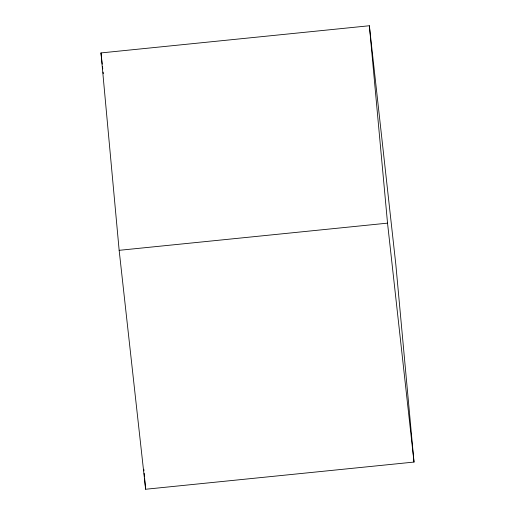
<?xml version="1.0" encoding="UTF-8"?>
<svg xmlns="http://www.w3.org/2000/svg" width="515" height="515" viewBox="0 0 515 515"><rect width="100%" height="100%" fill="white"/><g stroke="black" fill="none" stroke-linecap="round" stroke-linejoin="round"><path stroke-width="0.77" d="M100.985 52.929L369.364 25.75L395.848 264.678L414.015 462.071L145.636 489.25L119.152 250.322L100.985 52.929L102.228 64.118M119.152 250.322L387.531 223.143L414.015 462.071M102.491 66.512L102.755 68.913M103.109 72.106L103.29 73.709M369.364 25.75L387.531 223.143M143.794 469.268L143.942 470.871M144.161 473.266L144.458 476.465M144.606 478.062L145.636 489.25"/></g></svg>
